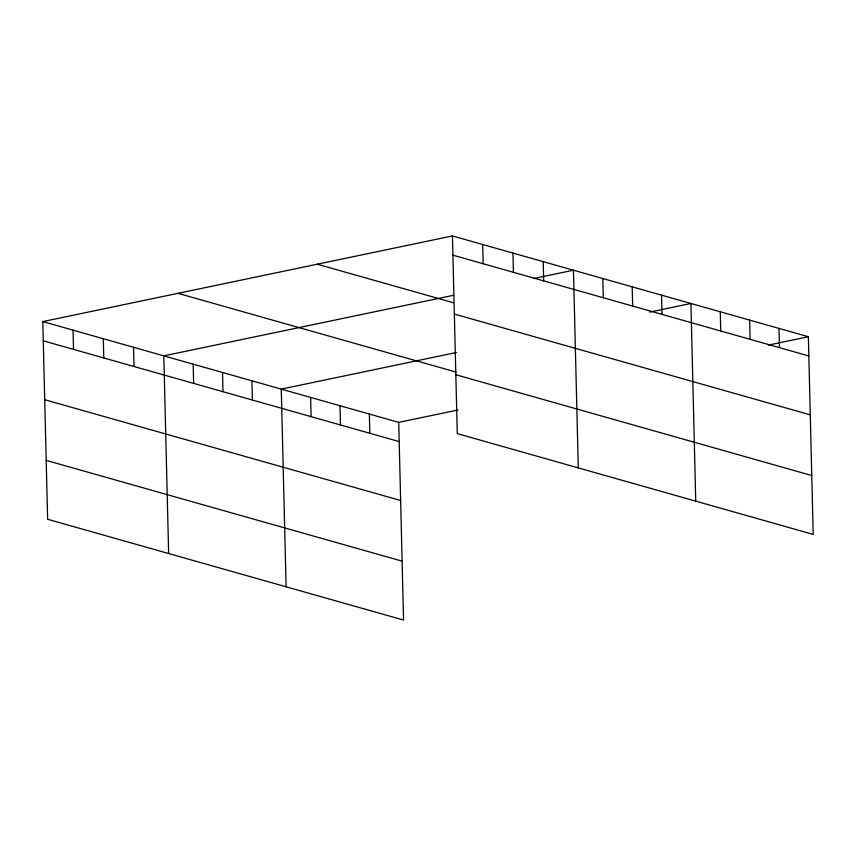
<?xml version="1.0" encoding="UTF-8"?>
<svg xmlns="http://www.w3.org/2000/svg" width="856" height="856" viewBox="0 0 856 856"><rect width="100%" height="100%" fill="white"/><g stroke="black" fill="none" stroke-linecap="round" stroke-linejoin="round"><path stroke-width="1.28" d="M42.8 321.589L398.725 422.372L403.561 620.054L47.636 519.271L42.8 321.589L452.439 235.946L808.364 336.729L813.2 534.412L457.275 433.628L452.439 235.946M453.723 295.245L163.817 355.861L168.643 553.532M533.545 278.553L573.456 270.207L578.292 467.89M456.43 352.49L281.271 389.116L286.107 586.799M649.715 312.087L690.91 303.473L695.746 501.156M398.725 422.372L457.949 409.992M768.463 345.075L808.364 336.729M452.91 255.174L808.834 355.957M317.255 264.204L453.594 302.81M454.354 314.066L810.279 414.85M177.984 293.33L456.034 372.06M455.831 374.735L811.755 475.519M43.271 340.816L399.196 441.6M44.705 399.709L400.64 500.493M46.192 460.378L402.117 561.162M779.003 328.415L779.474 347.643M749.642 320.101L750.113 339.329M720.281 311.787L720.752 331.015M661.549 295.16L662.02 314.387M632.188 286.846L632.659 306.074M602.817 278.521L603.287 297.76M543.207 261.647L543.678 280.875M512.947 253.076L513.418 272.304M482.698 244.516L483.169 263.744M369.364 414.058L369.835 433.286M340.003 405.744L340.474 424.972M310.632 397.43L311.103 416.658M251.91 380.802L252.381 400.03M222.539 372.488L223.009 391.716M193.178 364.175L193.649 383.402M133.557 347.29L134.028 366.518M103.309 338.719L103.779 357.947M73.049 330.159L73.52 349.387"/></g></svg>
